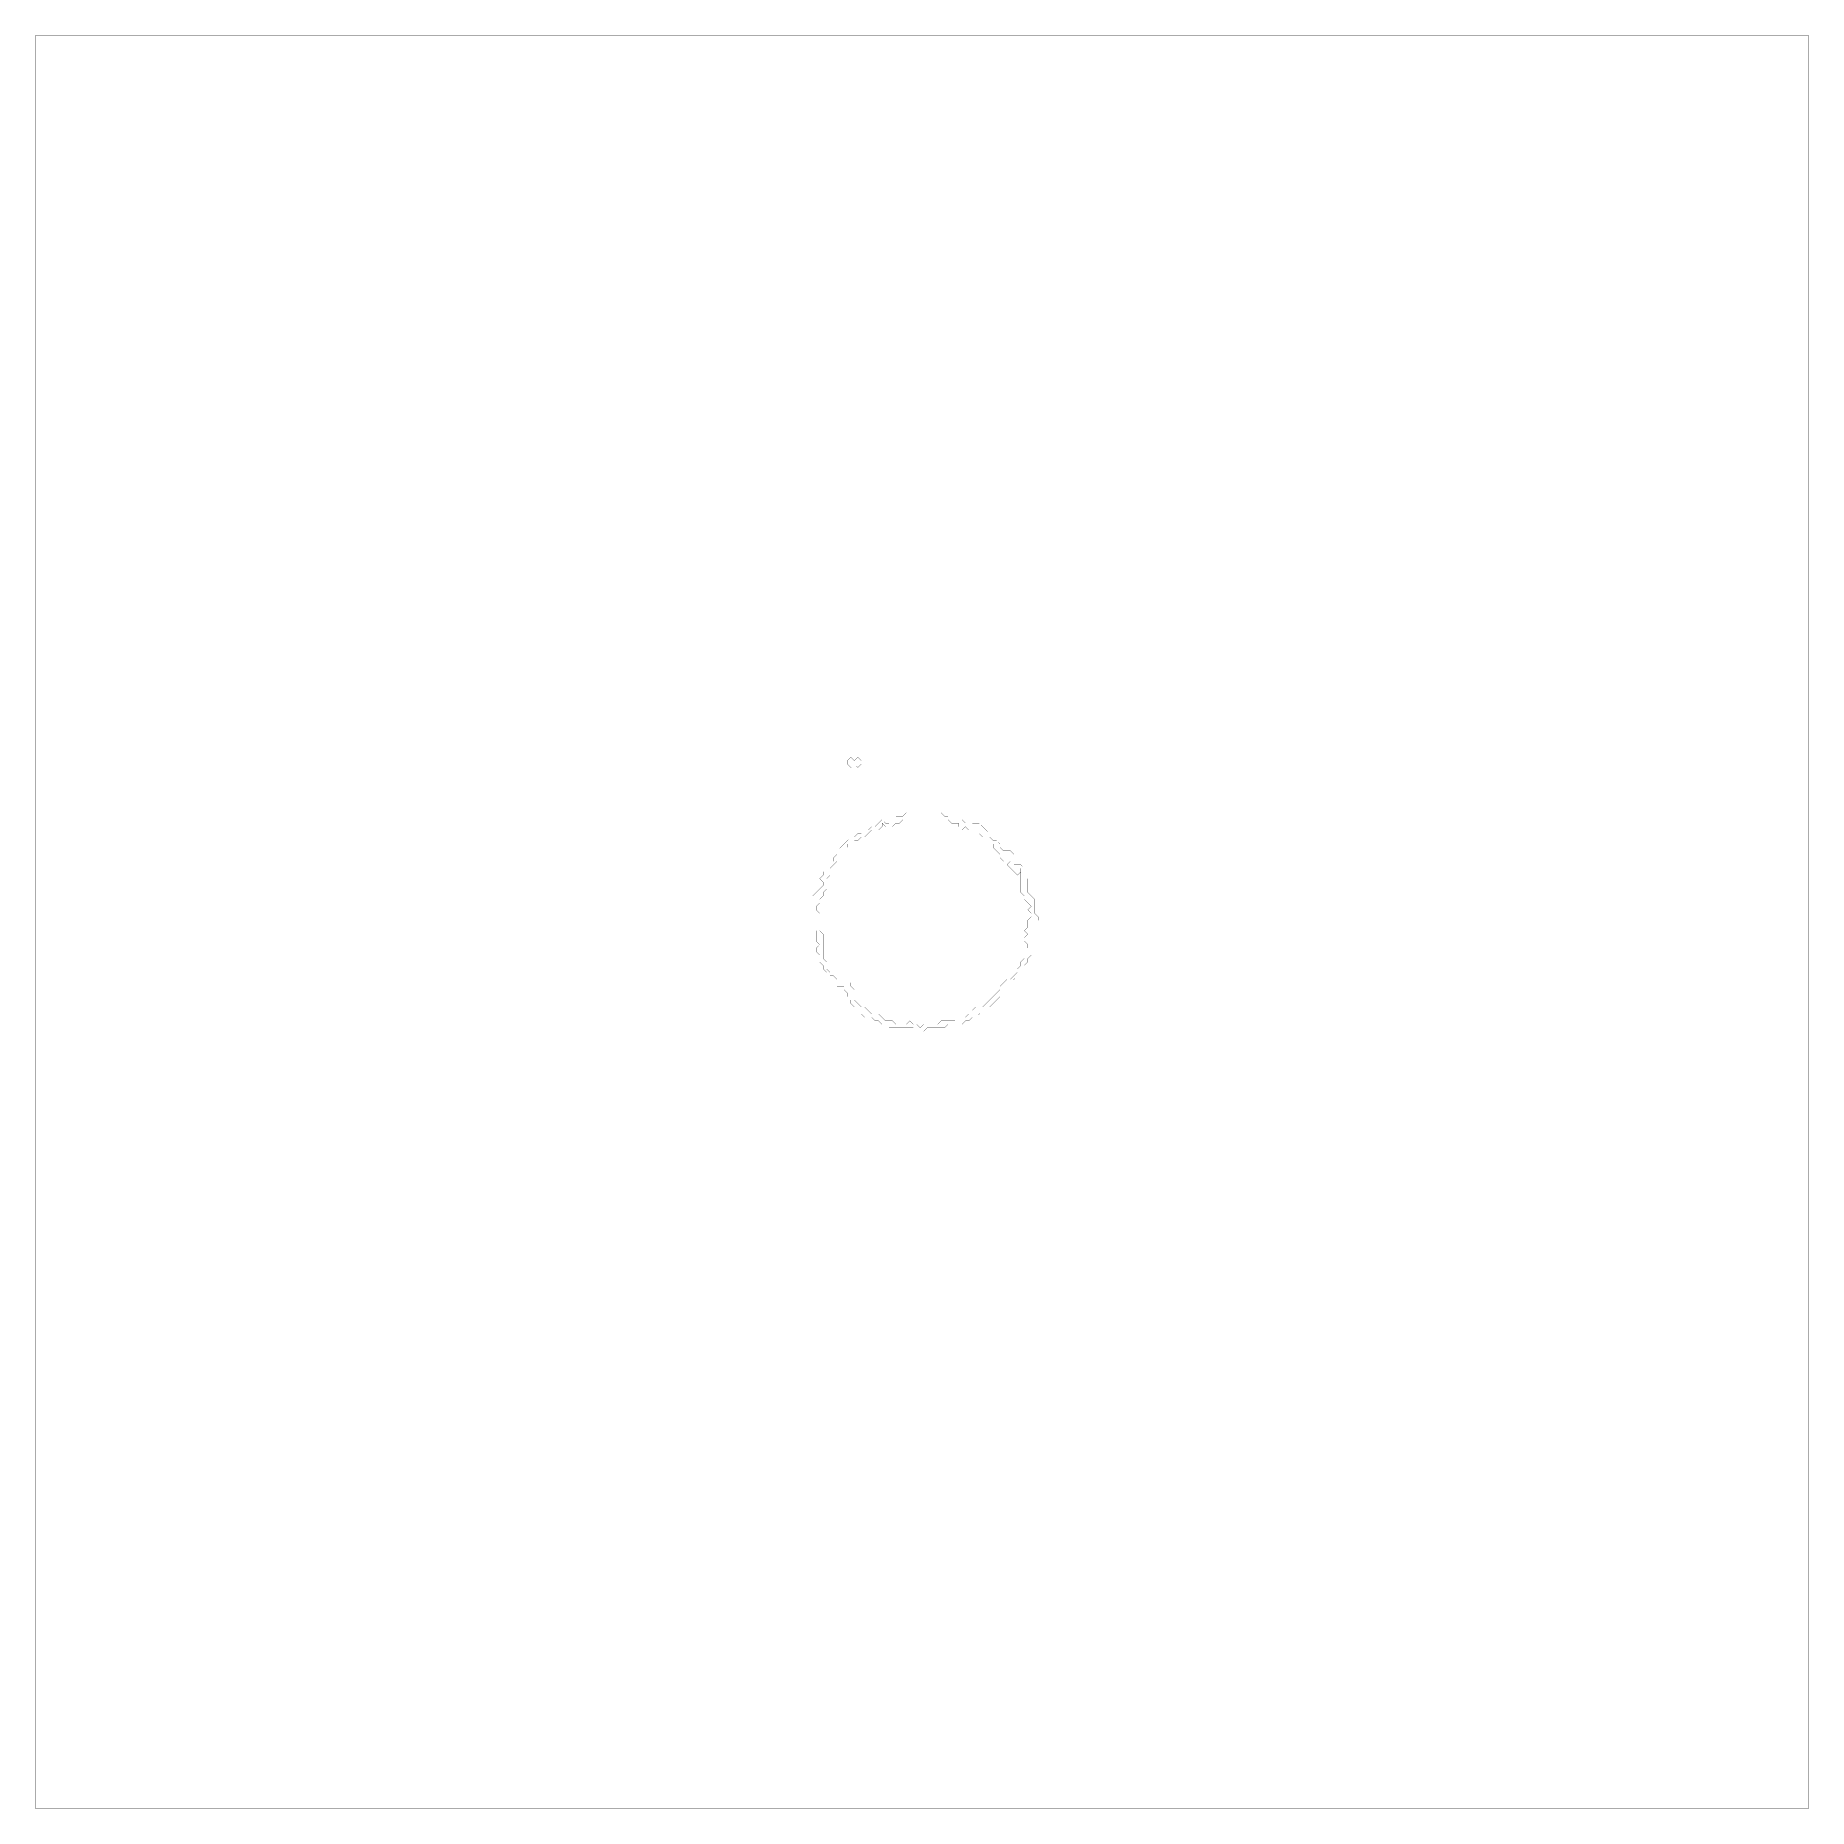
# Model space of a CAD drawing. Header units: metres. Extents: x 0 to 5048, y -5048 to 0.
import ezdxf

# ---------------------------------------------------------------- set-up
doc = ezdxf.new("R2010")
doc.units = ezdxf.units.M
doc.layers.add('conductor', color=1, linetype='Continuous')
doc.layers.add('substrate', color=5, linetype='Continuous')

msp = doc.modelspace()

# ---------------------------------------------------------------- linework, layer by layer
at = {"layer": 'conductor', "const_width": 0.5}
for points in [[(2469.7, -2232.6), (2459.8, -2242.5), (2450, -2242.5), (2440.1, -2252.4), (2430.2, -2252.4), (2420.3, -2252.4), (2410.5, -2242.5), (2410.5, -2252.4), (2400.6, -2262.3), (2390.7, -2262.3), (2380.8, -2262.3), (2370.9, -2272.1), (2361.1, -2282), (2351.2, -2282), (2341.3, -2291.9), (2331.4, -2291.9), (2321.5, -2301.8), (2311.7, -2301.8), (2311.7, -2311.7), (2301.8, -2321.5), (2291.9, -2331.4), (2282, -2341.3), (2282, -2351.2), (2272.1, -2361.1), (2262.3, -2370.9), (2262.3, -2380.8), (2262.3, -2390.7), (2252.4, -2400.6), (2252.4, -2410.5), (2252.4, -2420.3), (2252.4, -2430.2), (2242.5, -2440.1), (2242.5, -2450), (2232.6, -2459.8), (2232.6, -2469.7), (2222.8, -2479.6), (2222.8, -2489.5), (2232.6, -2499.4), (2232.6, -2509.2), (2232.6, -2519.1), (2232.6, -2529), (2232.6, -2538.9), (2232.6, -2548.8), (2242.5, -2558.6), (2242.5, -2568.5), (2242.5, -2578.4), (2242.5, -2588.3), (2242.5, -2598.2), (2242.5, -2608), (2242.5, -2617.9), (2242.5, -2627.8), (2252.4, -2637.7), (2252.4, -2647.5), (2252.4, -2657.4), (2262.3, -2667.3), (2262.3, -2677.2), (2272.1, -2677.2), (2282, -2687.1), (2291.9, -2687.1), (2301.8, -2687.1), (2311.7, -2687.1), (2321.5, -2696.9), (2321.5, -2706.8), (2331.4, -2716.7), (2331.4, -2726.6), (2331.4, -2736.5), (2331.4, -2746.3), (2341.3, -2756.2), (2351.2, -2766.1), (2361.1, -2766.1), (2370.9, -2776), (2380.8, -2785.9), (2390.7, -2785.9), (2400.6, -2785.9), (2410.5, -2795.7), (2420.3, -2805.6), (2430.2, -2805.6), (2440.1, -2805.6), (2450, -2815.5), (2459.8, -2815.5), (2469.7, -2815.5), (2479.6, -2815.5), (2489.5, -2805.6), (2499.4, -2815.5), (2509.2, -2815.5), (2519.1, -2825.4), (2529, -2815.5), (2538.9, -2815.5), (2548.8, -2815.5), (2558.6, -2815.5), (2568.5, -2815.5), (2578.4, -2805.6), (2588.3, -2805.6), (2598.2, -2805.6), (2608, -2805.6), (2617.9, -2805.6), (2627.8, -2795.7), (2637.7, -2795.7), (2647.5, -2795.7), (2657.4, -2785.9), (2667.3, -2785.9), (2667.3, -2776), (2677.2, -2766.1), (2687.1, -2766.1), (2696.9, -2766.1), (2706.8, -2756.2), (2716.7, -2746.3), (2726.6, -2736.5), (2736.5, -2726.6), (2746.3, -2716.7), (2746.3, -2706.8), (2756.2, -2696.9), (2766.1, -2687.1), (2776, -2687.1), (2785.9, -2677.2), (2795.7, -2667.3), (2795.7, -2657.4), (2805.6, -2647.5), (2805.6, -2637.7), (2815.5, -2627.8), (2815.5, -2617.9), (2815.5, -2608), (2825.4, -2598.2), (2825.4, -2588.3), (2815.5, -2578.4), (2815.5, -2568.5), (2825.4, -2558.6), (2815.5, -2548.8), (2825.4, -2538.9), (2825.4, -2529), (2825.4, -2519.1), (2835.2, -2509.2), (2835.2, -2499.4), (2825.4, -2489.5), (2835.2, -2479.6), (2825.4, -2469.7), (2815.5, -2459.8), (2815.5, -2450), (2805.6, -2440.1), (2805.6, -2430.2), (2805.6, -2420.3), (2805.6, -2410.5), (2805.6, -2400.6), (2805.6, -2390.7), (2805.6, -2380.8), (2805.6, -2370.9), (2805.6, -2380.8), (2795.7, -2390.7), (2785.9, -2380.8), (2776, -2370.9), (2766.1, -2361.1), (2776, -2351.2), (2766.1, -2341.3), (2756.2, -2331.4), (2746.3, -2331.4), (2736.5, -2321.5), (2726.6, -2311.7), (2726.6, -2301.8), (2716.7, -2291.9), (2706.8, -2282), (2696.9, -2282), (2687.1, -2272.1), (2687.1, -2262.3), (2677.2, -2262.3), (2667.3, -2262.3), (2657.4, -2262.3), (2647.5, -2252.4), (2637.7, -2262.3), (2627.8, -2252.4), (2627.8, -2242.5), (2617.9, -2242.5), (2608, -2242.5), (2598.2, -2232.6), (2588.3, -2232.6), (2578.4, -2232.6), (2568.5, -2232.6), (2558.6, -2232.6), (2548.8, -2232.6), (2538.9, -2232.6), (2529, -2232.6), (2519.1, -2232.6), (2509.2, -2232.6), (2499.4, -2232.6), (2489.5, -2232.6), (2479.6, -2232.6)], [(2746.3, -2341.3), (2756.2, -2331.4), (2766.1, -2341.3), (2756.2, -2351.2)]]:
    msp.add_lwpolyline(points, close=True, dxfattribs=at)
at = {"layer": 'substrate', "const_width": 0.5}
for points in [[(0, 0), (0, -9.9), (0, -19.8), (0, -29.6), (0, -39.5), (0, -49.4), (0, -59.3), (0, -69.2), (0, -79), (0, -88.9), (0, -98.8), (0, -108.7), (0, -118.5), (0, -128.4), (0, -138.3), (0, -148.2), (0, -158.1), (0, -167.9), (0, -177.8), (0, -187.7), (0, -197.6), (0, -207.5), (0, -217.3), (0, -227.2), (0, -237.1), (0, -247), (0, -256.9), (0, -266.7), (0, -276.6), (0, -286.5), (0, -296.4), (0, -306.2), (0, -316.1), (0, -326), (0, -335.9), (0, -345.8), (0, -355.6), (0, -365.5), (0, -375.4), (0, -385.3), (0, -395.2), (0, -405), (0, -414.9), (0, -424.8), (0, -434.7), (0, -444.6), (0, -454.4), (0, -464.3), (0, -474.2), (0, -484.1), (0, -493.9), (0, -503.8), (0, -513.7), (0, -523.6), (0, -533.5), (0, -543.3), (0, -553.2), (0, -563.1), (0, -573), (0, -582.9), (0, -592.7), (0, -602.6), (0, -612.5), (0, -622.4), (0, -632.2), (0, -642.1), (0, -652), (0, -661.9), (0, -671.8), (0, -681.6), (0, -691.5), (0, -701.4), (0, -711.3), (0, -721.2), (0, -731), (0, -740.9), (0, -750.8), (0, -760.7), (0, -770.6), (0, -780.4), (0, -790.3), (0, -800.2), (0, -810.1), (0, -819.9), (0, -829.8), (0, -839.7), (0, -849.6), (0, -859.5), (0, -869.3), (0, -879.2), (0, -889.1), (0, -899), (0, -908.9), (0, -918.7), (0, -928.6), (0, -938.5), (0, -948.4), (0, -958.3), (0, -968.1), (0, -978), (0, -987.9), (0, -997.8), (0, -1007.6), (0, -1017.5), (0, -1027.4), (0, -1037.3), (0, -1047.2), (0, -1057), (0, -1066.9), (0, -1076.8), (0, -1086.7), (0, -1096.6), (0, -1106.4), (0, -1116.3), (0, -1126.2), (0, -1136.1), (0, -1146), (0, -1155.8), (0, -1165.7), (0, -1175.6), (0, -1185.5), (0, -1195.3), (0, -1205.2), (0, -1215.1), (0, -1225), (0, -1234.9), (0, -1244.7), (0, -1254.6), (0, -1264.5), (0, -1274.4), (0, -1284.3), (0, -1294.1), (0, -1304), (0, -1313.9), (0, -1323.8), (0, -1333.7), (0, -1343.5), (0, -1353.4), (0, -1363.3), (0, -1373.2), (0, -1383), (0, -1392.9), (0, -1402.8), (0, -1412.7), (0, -1422.6), (0, -1432.4), (0, -1442.3), (0, -1452.2), (0, -1462.1), (0, -1472), (0, -1481.8), (0, -1491.7), (0, -1501.6), (0, -1511.5), (0, -1521.4), (0, -1531.2), (0, -1541.1), (0, -1551), (0, -1560.9), (0, -1570.7), (0, -1580.6), (0, -1590.5), (0, -1600.4), (0, -1610.3), (0, -1620.1), (0, -1630), (0, -1639.9), (0, -1649.8), (0, -1659.7), (0, -1669.5), (0, -1679.4), (0, -1689.3), (0, -1699.2), (0, -1709.1), (0, -1718.9), (0, -1728.8), (0, -1738.7), (0, -1748.6), (0, -1758.4), (0, -1768.3), (0, -1778.2), (0, -1788.1), (0, -1798), (0, -1807.8), (0, -1817.7), (0, -1827.6), (0, -1837.5), (0, -1847.4), (0, -1857.2), (0, -1867.1), (0, -1877), (0, -1886.9), (0, -1896.8), (0, -1906.6), (0, -1916.5), (0, -1926.4), (0, -1936.3), (0, -1946.1), (0, -1956), (0, -1965.9), (0, -1975.8), (0, -1985.7), (0, -1995.5), (0, -2005.4), (0, -2015.3), (0, -2025.2), (0, -2035.1), (0, -2044.9), (0, -2054.8), (0, -2064.7), (0, -2074.6), (0, -2084.4), (0, -2094.3), (0, -2104.2), (0, -2114.1), (0, -2124), (0, -2133.8), (0, -2143.7), (0, -2153.6), (0, -2163.5), (0, -2173.4), (0, -2183.2), (0, -2193.1), (0, -2203), (0, -2212.9), (0, -2222.8), (0, -2232.6), (0, -2242.5), (0, -2252.4), (0, -2262.3), (0, -2272.1), (0, -2282), (0, -2291.9), (0, -2301.8), (0, -2311.7), (0, -2321.5), (0, -2331.4), (0, -2341.3), (0, -2351.2), (0, -2361.1), (0, -2370.9), (0, -2380.8), (0, -2390.7), (0, -2400.6), (0, -2410.5), (0, -2420.3), (0, -2430.2), (0, -2440.1), (0, -2450), (0, -2459.8), (0, -2469.7), (0, -2479.6), (0, -2489.5), (0, -2499.4), (0, -2509.2), (0, -2519.1), (0, -2529), (0, -2538.9), (0, -2548.8), (0, -2558.6), (0, -2568.5), (0, -2578.4), (0, -2588.3), (0, -2598.2), (0, -2608), (0, -2617.9), (0, -2627.8), (0, -2637.7), (0, -2647.5), (0, -2657.4), (0, -2667.3), (0, -2677.2), (0, -2687.1), (0, -2696.9), (0, -2706.8), (0, -2716.7), (0, -2726.6), (0, -2736.5), (0, -2746.3), (0, -2756.2), (0, -2766.1), (0, -2776), (0, -2785.9), (0, -2795.7), (0, -2805.6), (0, -2815.5), (0, -2825.4), (0, -2835.2), (0, -2845.1), (0, -2855), (0, -2864.9), (0, -2874.8), (0, -2884.6), (0, -2894.5), (0, -2904.4), (0, -2914.3), (0, -2924.2), (0, -2934), (0, -2943.9), (0, -2953.8), (0, -2963.7), (0, -2973.6), (0, -2983.4), (0, -2993.3), (0, -3003.2), (0, -3013.1), (0, -3022.9), (0, -3032.8), (0, -3042.7), (0, -3052.6), (0, -3062.5), (0, -3072.3), (0, -3082.2), (0, -3092.1), (0, -3102), (0, -3111.9), (0, -3121.7), (0, -3131.6), (0, -3141.5), (0, -3151.4), (0, -3161.2), (0, -3171.1), (0, -3181), (0, -3190.9), (0, -3200.8), (0, -3210.6), (0, -3220.5), (0, -3230.4), (0, -3240.3), (0, -3250.2), (0, -3260), (0, -3269.9), (0, -3279.8), (0, -3289.7), (0, -3299.6), (0, -3309.4), (0, -3319.3), (0, -3329.2), (0, -3339.1), (0, -3348.9), (0, -3358.8), (0, -3368.7), (0, -3378.6), (0, -3388.5), (0, -3398.3), (0, -3408.2), (0, -3418.1), (0, -3428), (0, -3437.9), (0, -3447.7), (0, -3457.6), (0, -3467.5), (0, -3477.4), (0, -3487.3), (0, -3497.1), (0, -3507), (0, -3516.9), (0, -3526.8), (0, -3536.6), (0, -3546.5), (0, -3556.4), (0, -3566.3), (0, -3576.2), (0, -3586), (0, -3595.9), (0, -3605.8), (0, -3615.7), (0, -3625.6), (0, -3635.4), (0, -3645.3), (0, -3655.2), (0, -3665.1), (0, -3675), (0, -3684.8), (0, -3694.7), (0, -3704.6), (0, -3714.5), (0, -3724.3), (0, -3734.2), (0, -3744.1), (0, -3754), (0, -3763.9), (0, -3773.7), (0, -3783.6), (0, -3793.5), (0, -3803.4), (0, -3813.3), (0, -3823.1), (0, -3833), (0, -3842.9), (0, -3852.8), (0, -3862.7), (0, -3872.5), (0, -3882.4), (0, -3892.3), (0, -3902.2), (0, -3912), (0, -3921.9), (0, -3931.8), (0, -3941.7), (0, -3951.6), (0, -3961.4), (0, -3971.3), (0, -3981.2), (0, -3991.1), (0, -4001), (0, -4010.8), (0, -4020.7), (0, -4030.6), (0, -4040.5), (0, -4050.4), (0, -4060.2), (0, -4070.1), (0, -4080), (0, -4089.9), (0, -4099.7), (0, -4109.6), (0, -4119.5), (0, -4129.4), (0, -4139.3), (0, -4149.1), (0, -4159), (0, -4168.9), (0, -4178.8), (0, -4188.7), (0, -4198.5), (0, -4208.4), (0, -4218.3), (0, -4228.2), (0, -4238.1), (0, -4247.9), (0, -4257.8), (0, -4267.7), (0, -4277.6), (0, -4287.4), (0, -4297.3), (0, -4307.2), (0, -4317.1), (0, -4327), (0, -4336.8), (0, -4346.7), (0, -4356.6), (0, -4366.5), (0, -4376.4), (0, -4386.2), (0, -4396.1), (0, -4406), (0, -4415.9), (0, -4425.8), (0, -4435.6), (0, -4445.5), (0, -4455.4), (0, -4465.3), (0, -4475.1), (0, -4485), (0, -4494.9), (0, -4504.8), (0, -4514.7), (0, -4524.5), (0, -4534.4), (0, -4544.3), (0, -4554.2), (0, -4564.1), (0, -4573.9), (0, -4583.8), (0, -4593.7), (0, -4603.6), (0, -4613.4), (0, -4623.3), (0, -4633.2), (0, -4643.1), (0, -4653), (0, -4662.8), (0, -4672.7), (0, -4682.6), (0, -4692.5), (0, -4702.4), (0, -4712.2), (0, -4722.1), (0, -4732), (0, -4741.9), (0, -4751.8), (0, -4761.6), (0, -4771.5), (0, -4781.4), (0, -4791.3), (0, -4801.1), (0, -4811), (0, -4820.9), (0, -4830.8), (0, -4840.7), (0, -4850.5), (0, -4860.4), (0, -4870.3), (0, -4880.2), (0, -4890.1), (0, -4899.9), (0, -4909.8), (0, -4919.7), (0, -4929.6), (0, -4939.5), (0, -4949.3), (0, -4959.2), (0, -4969.1), (0, -4979), (0, -4988.8), (0, -4998.7), (0, -5008.6), (0, -5018.5), (0, -5028.4), (0, -5038.2), (0, -5048.1), (9.9, -5048.1), (19.8, -5048.1), (29.6, -5048.1), (39.5, -5048.1), (49.4, -5048.1), (59.3, -5048.1), (69.2, -5048.1), (79, -5048.1), (88.9, -5048.1), (98.8, -5048.1), (108.7, -5048.1), (118.5, -5048.1), (128.4, -5048.1), (138.3, -5048.1), (148.2, -5048.1), (158.1, -5048.1), (167.9, -5048.1), (177.8, -5048.1), (187.7, -5048.1), (197.6, -5048.1), (207.5, -5048.1), (217.3, -5048.1), (227.2, -5048.1), (237.1, -5048.1), (247, -5048.1), (256.9, -5048.1), (266.7, -5048.1), (276.6, -5048.1), (286.5, -5048.1), (296.4, -5048.1), (306.2, -5048.1), (316.1, -5048.1), (326, -5048.1), (335.9, -5048.1), (345.8, -5048.1), (355.6, -5048.1), (365.5, -5048.1), (375.4, -5048.1), (385.3, -5048.1), (395.2, -5048.1), (405, -5048.1), (414.9, -5048.1), (424.8, -5048.1), (434.7, -5048.1), (444.6, -5048.1), (454.4, -5048.1), (464.3, -5048.1), (474.2, -5048.1), (484.1, -5048.1), (493.9, -5048.1), (503.8, -5048.1), (513.7, -5048.1), (523.6, -5048.1), (533.5, -5048.1), (543.3, -5048.1), (553.2, -5048.1), (563.1, -5048.1), (573, -5048.1), (582.9, -5048.1), (592.7, -5048.1), (602.6, -5048.1), (612.5, -5048.1), (622.4, -5048.1), (632.2, -5048.1), (642.1, -5048.1), (652, -5048.1), (661.9, -5048.1), (671.8, -5048.1), (681.6, -5048.1), (691.5, -5048.1), (701.4, -5048.1), (711.3, -5048.1), (721.2, -5048.1), (731, -5048.1), (740.9, -5048.1), (750.8, -5048.1), (760.7, -5048.1), (770.6, -5048.1), (780.4, -5048.1), (790.3, -5048.1), (800.2, -5048.1), (810.1, -5048.1), (819.9, -5048.1), (829.8, -5048.1), (839.7, -5048.1), (849.6, -5048.1), (859.5, -5048.1), (869.3, -5048.1), (879.2, -5048.1), (889.1, -5048.1), (899, -5048.1), (908.9, -5048.1), (918.7, -5048.1), (928.6, -5048.1), (938.5, -5048.1), (948.4, -5048.1), (958.3, -5048.1), (968.1, -5048.1), (978, -5048.1), (987.9, -5048.1), (997.8, -5048.1), (1007.6, -5048.1), (1017.5, -5048.1), (1027.4, -5048.1), (1037.3, -5048.1), (1047.2, -5048.1), (1057, -5048.1), (1066.9, -5048.1), (1076.8, -5048.1), (1086.7, -5048.1), (1096.6, -5048.1), (1106.4, -5048.1), (1116.3, -5048.1), (1126.2, -5048.1), (1136.1, -5048.1), (1146, -5048.1), (1155.8, -5048.1), (1165.7, -5048.1), (1175.6, -5048.1), (1185.5, -5048.1), (1195.3, -5048.1), (1205.2, -5048.1), (1215.1, -5048.1), (1225, -5048.1), (1234.9, -5048.1), (1244.7, -5048.1), (1254.6, -5048.1), (1264.5, -5048.1), (1274.4, -5048.1), (1284.3, -5048.1), (1294.1, -5048.1), (1304, -5048.1), (1313.9, -5048.1), (1323.8, -5048.1), (1333.7, -5048.1), (1343.5, -5048.1), (1353.4, -5048.1), (1363.3, -5048.1), (1373.2, -5048.1), (1383, -5048.1), (1392.9, -5048.1), (1402.8, -5048.1), (1412.7, -5048.1), (1422.6, -5048.1), (1432.4, -5048.1), (1442.3, -5048.1), (1452.2, -5048.1), (1462.1, -5048.1), (1472, -5048.1), (1481.8, -5048.1), (1491.7, -5048.1), (1501.6, -5048.1), (1511.5, -5048.1), (1521.4, -5048.1), (1531.2, -5048.1), (1541.1, -5048.1), (1551, -5048.1), (1560.9, -5048.1), (1570.7, -5048.1), (1580.6, -5048.1), (1590.5, -5048.1), (1600.4, -5048.1), (1610.3, -5048.1), (1620.1, -5048.1), (1630, -5048.1), (1639.9, -5048.1), (1649.8, -5048.1), (1659.7, -5048.1), (1669.5, -5048.1), (1679.4, -5048.1), (1689.3, -5048.1), (1699.2, -5048.1), (1709.1, -5048.1), (1718.9, -5048.1), (1728.8, -5048.1), (1738.7, -5048.1), (1748.6, -5048.1), (1758.4, -5048.1), (1768.3, -5048.1), (1778.2, -5048.1), (1788.1, -5048.1), (1798, -5048.1), (1807.8, -5048.1), (1817.7, -5048.1), (1827.6, -5048.1), (1837.5, -5048.1), (1847.4, -5048.1), (1857.2, -5048.1), (1867.1, -5048.1), (1877, -5048.1), (1886.9, -5048.1), (1896.8, -5048.1), (1906.6, -5048.1), (1916.5, -5048.1), (1926.4, -5048.1), (1936.3, -5048.1), (1946.1, -5048.1), (1956, -5048.1), (1965.9, -5048.1), (1975.8, -5048.1), (1985.7, -5048.1), (1995.5, -5048.1), (2005.4, -5048.1), (2015.3, -5048.1), (2025.2, -5048.1), (2035.1, -5048.1), (2044.9, -5048.1), (2054.8, -5048.1), (2064.7, -5048.1), (2074.6, -5048.1), (2084.4, -5048.1), (2094.3, -5048.1), (2104.2, -5048.1), (2114.1, -5048.1), (2124, -5048.1), (2133.8, -5048.1), (2143.7, -5048.1), (2153.6, -5048.1), (2163.5, -5048.1), (2173.4, -5048.1), (2183.2, -5048.1), (2193.1, -5048.1), (2203, -5048.1), (2212.9, -5048.1), (2222.8, -5048.1), (2232.6, -5048.1), (2242.5, -5048.1), (2252.4, -5048.1), (2262.3, -5048.1), (2272.1, -5048.1), (2282, -5048.1), (2291.9, -5048.1), (2301.8, -5048.1), (2311.7, -5048.1), (2321.5, -5048.1), (2331.4, -5048.1), (2341.3, -5048.1), (2351.2, -5048.1), (2361.1, -5048.1), (2370.9, -5048.1), (2380.8, -5048.1), (2390.7, -5048.1), (2400.6, -5048.1), (2410.5, -5048.1), (2420.3, -5048.1), (2430.2, -5048.1), (2440.1, -5048.1), (2450, -5048.1), (2459.8, -5048.1), (2469.7, -5048.1), (2479.6, -5048.1), (2489.5, -5048.1), (2499.4, -5048.1), (2509.2, -5048.1), (2519.1, -5048.1), (2529, -5048.1), (2538.9, -5048.1), (2548.8, -5048.1), (2558.6, -5048.1), (2568.5, -5048.1), (2578.4, -5048.1), (2588.3, -5048.1), (2598.2, -5048.1), (2608, -5048.1), (2617.9, -5048.1), (2627.8, -5048.1), (2637.7, -5048.1), (2647.5, -5048.1), (2657.4, -5048.1), (2667.3, -5048.1), (2677.2, -5048.1), (2687.1, -5048.1), (2696.9, -5048.1), (2706.8, -5048.1), (2716.7, -5048.1), (2726.6, -5048.1), (2736.5, -5048.1), (2746.3, -5048.1), (2756.2, -5048.1), (2766.1, -5048.1), (2776, -5048.1), (2785.9, -5048.1), (2795.7, -5048.1), (2805.6, -5048.1), (2815.5, -5048.1), (2825.4, -5048.1), (2835.2, -5048.1), (2845.1, -5048.1), (2855, -5048.1), (2864.9, -5048.1), (2874.8, -5048.1), (2884.6, -5048.1), (2894.5, -5048.1), (2904.4, -5048.1), (2914.3, -5048.1), (2924.2, -5048.1), (2934, -5048.1), (2943.9, -5048.1), (2953.8, -5048.1), (2963.7, -5048.1), (2973.6, -5048.1), (2983.4, -5048.1), (2993.3, -5048.1), (3003.2, -5048.1), (3013.1, -5048.1), (3022.9, -5048.1), (3032.8, -5048.1), (3042.7, -5048.1), (3052.6, -5048.1), (3062.5, -5048.1), (3072.3, -5048.1), (3082.2, -5048.1), (3092.1, -5048.1), (3102, -5048.1), (3111.9, -5048.1), (3121.7, -5048.1), (3131.6, -5048.1), (3141.5, -5048.1), (3151.4, -5048.1), (3161.2, -5048.1), (3171.1, -5048.1), (3181, -5048.1), (3190.9, -5048.1), (3200.8, -5048.1), (3210.6, -5048.1), (3220.5, -5048.1), (3230.4, -5048.1), (3240.3, -5048.1), (3250.2, -5048.1), (3260, -5048.1), (3269.9, -5048.1), (3279.8, -5048.1), (3289.7, -5048.1), (3299.6, -5048.1), (3309.4, -5048.1), (3319.3, -5048.1), (3329.2, -5048.1), (3339.1, -5048.1), (3348.9, -5048.1), (3358.8, -5048.1), (3368.7, -5048.1), (3378.6, -5048.1), (3388.5, -5048.1), (3398.3, -5048.1), (3408.2, -5048.1), (3418.1, -5048.1), (3428, -5048.1), (3437.9, -5048.1), (3447.7, -5048.1), (3457.6, -5048.1), (3467.5, -5048.1), (3477.4, -5048.1), (3487.3, -5048.1), (3497.1, -5048.1), (3507, -5048.1), (3516.9, -5048.1), (3526.8, -5048.1), (3536.6, -5048.1), (3546.5, -5048.1), (3556.4, -5048.1), (3566.3, -5048.1), (3576.2, -5048.1), (3586, -5048.1), (3595.9, -5048.1), (3605.8, -5048.1), (3615.7, -5048.1), (3625.6, -5048.1), (3635.4, -5048.1), (3645.3, -5048.1), (3655.2, -5048.1), (3665.1, -5048.1), (3675, -5048.1), (3684.8, -5048.1), (3694.7, -5048.1), (3704.6, -5048.1), (3714.5, -5048.1), (3724.3, -5048.1), (3734.2, -5048.1), (3744.1, -5048.1), (3754, -5048.1), (3763.9, -5048.1), (3773.7, -5048.1), (3783.6, -5048.1), (3793.5, -5048.1), (3803.4, -5048.1), (3813.3, -5048.1), (3823.1, -5048.1), (3833, -5048.1), (3842.9, -5048.1), (3852.8, -5048.1), (3862.7, -5048.1), (3872.5, -5048.1), (3882.4, -5048.1), (3892.3, -5048.1), (3902.2, -5048.1), (3912, -5048.1), (3921.9, -5048.1), (3931.8, -5048.1), (3941.7, -5048.1), (3951.6, -5048.1), (3961.4, -5048.1), (3971.3, -5048.1), (3981.2, -5048.1), (3991.1, -5048.1), (4001, -5048.1), (4010.8, -5048.1), (4020.7, -5048.1), (4030.6, -5048.1), (4040.5, -5048.1), (4050.4, -5048.1), (4060.2, -5048.1), (4070.1, -5048.1), (4080, -5048.1), (4089.9, -5048.1), (4099.7, -5048.1), (4109.6, -5048.1), (4119.5, -5048.1), (4129.4, -5048.1), (4139.3, -5048.1), (4149.1, -5048.1), (4159, -5048.1), (4168.9, -5048.1), (4178.8, -5048.1), (4188.7, -5048.1), (4198.5, -5048.1), (4208.4, -5048.1), (4218.3, -5048.1), (4228.2, -5048.1), (4238.1, -5048.1), (4247.9, -5048.1), (4257.8, -5048.1), (4267.7, -5048.1), (4277.6, -5048.1), (4287.4, -5048.1), (4297.3, -5048.1), (4307.2, -5048.1), (4317.1, -5048.1), (4327, -5048.1), (4336.8, -5048.1), (4346.7, -5048.1), (4356.6, -5048.1), (4366.5, -5048.1), (4376.4, -5048.1), (4386.2, -5048.1), (4396.1, -5048.1), (4406, -5048.1), (4415.9, -5048.1), (4425.8, -5048.1), (4435.6, -5048.1), (4445.5, -5048.1), (4455.4, -5048.1), (4465.3, -5048.1), (4475.1, -5048.1), (4485, -5048.1), (4494.9, -5048.1), (4504.8, -5048.1), (4514.7, -5048.1), (4524.5, -5048.1), (4534.4, -5048.1), (4544.3, -5048.1), (4554.2, -5048.1), (4564.1, -5048.1), (4573.9, -5048.1), (4583.8, -5048.1), (4593.7, -5048.1), (4603.6, -5048.1), (4613.4, -5048.1), (4623.3, -5048.1), (4633.2, -5048.1), (4643.1, -5048.1), (4653, -5048.1), (4662.8, -5048.1), (4672.7, -5048.1), (4682.6, -5048.1), (4692.5, -5048.1), (4702.4, -5048.1), (4712.2, -5048.1), (4722.1, -5048.1), (4732, -5048.1), (4741.9, -5048.1), (4751.8, -5048.1), (4761.6, -5048.1), (4771.5, -5048.1), (4781.4, -5048.1), (4791.3, -5048.1), (4801.1, -5048.1), (4811, -5048.1), (4820.9, -5048.1), (4830.8, -5048.1), (4840.7, -5048.1), (4850.5, -5048.1), (4860.4, -5048.1), (4870.3, -5048.1), (4880.2, -5048.1), (4890.1, -5048.1), (4899.9, -5048.1), (4909.8, -5048.1), (4919.7, -5048.1), (4929.6, -5048.1), (4939.5, -5048.1), (4949.3, -5048.1), (4959.2, -5048.1), (4969.1, -5048.1), (4979, -5048.1), (4988.8, -5048.1), (4998.7, -5048.1), (5008.6, -5048.1), (5018.5, -5048.1), (5028.4, -5048.1), (5038.2, -5048.1), (5048.1, -5048.1), (5048.1, -5038.2), (5048.1, -5028.4), (5048.1, -5018.5), (5048.1, -5008.6), (5048.1, -4998.7), (5048.1, -4988.8), (5048.1, -4979), (5048.1, -4969.1), (5048.1, -4959.2), (5048.1, -4949.3), (5048.1, -4939.5), (5048.1, -4929.6), (5048.1, -4919.7), (5048.1, -4909.8), (5048.1, -4899.9), (5048.1, -4890.1), (5048.1, -4880.2), (5048.1, -4870.3), (5048.1, -4860.4), (5048.1, -4850.5), (5048.1, -4840.7), (5048.1, -4830.8), (5048.1, -4820.9), (5048.1, -4811), (5048.1, -4801.1), (5048.1, -4791.3), (5048.1, -4781.4), (5048.1, -4771.5), (5048.1, -4761.6), (5048.1, -4751.8), (5048.1, -4741.9), (5048.1, -4732), (5048.1, -4722.1), (5048.1, -4712.2), (5048.1, -4702.4), (5048.1, -4692.5), (5048.1, -4682.6), (5048.1, -4672.7), (5048.1, -4662.8), (5048.1, -4653), (5048.1, -4643.1), (5048.1, -4633.2), (5048.1, -4623.3), (5048.1, -4613.4), (5048.1, -4603.6), (5048.1, -4593.7), (5048.1, -4583.8), (5048.1, -4573.9), (5048.1, -4564.1), (5048.1, -4554.2), (5048.1, -4544.3), (5048.1, -4534.4), (5048.1, -4524.5), (5048.1, -4514.7), (5048.1, -4504.8), (5048.1, -4494.9), (5048.1, -4485), (5048.1, -4475.1), (5048.1, -4465.3), (5048.1, -4455.4), (5048.1, -4445.5), (5048.1, -4435.6), (5048.1, -4425.8), (5048.1, -4415.9), (5048.1, -4406), (5048.1, -4396.1), (5048.1, -4386.2), (5048.1, -4376.4), (5048.1, -4366.5), (5048.1, -4356.6), (5048.1, -4346.7), (5048.1, -4336.8), (5048.1, -4327), (5048.1, -4317.1), (5048.1, -4307.2), (5048.1, -4297.3), (5048.1, -4287.4), (5048.1, -4277.6), (5048.1, -4267.7), (5048.1, -4257.8), (5048.1, -4247.9), (5048.1, -4238.1), (5048.1, -4228.2), (5048.1, -4218.3), (5048.1, -4208.4), (5048.1, -4198.5), (5048.1, -4188.7), (5048.1, -4178.8), (5048.1, -4168.9), (5048.1, -4159), (5048.1, -4149.1), (5048.1, -4139.3), (5048.1, -4129.4), (5048.1, -4119.5), (5048.1, -4109.6), (5048.1, -4099.7), (5048.1, -4089.9), (5048.1, -4080), (5048.1, -4070.1), (5048.1, -4060.2), (5048.1, -4050.4), (5048.1, -4040.5), (5048.1, -4030.6), (5048.1, -4020.7), (5048.1, -4010.8), (5048.1, -4001), (5048.1, -3991.1), (5048.1, -3981.2), (5048.1, -3971.3), (5048.1, -3961.4), (5048.1, -3951.6), (5048.1, -3941.7), (5048.1, -3931.8), (5048.1, -3921.9), (5048.1, -3912), (5048.1, -3902.2), (5048.1, -3892.3), (5048.1, -3882.4), (5048.1, -3872.5), (5048.1, -3862.7), (5048.1, -3852.8), (5048.1, -3842.9), (5048.1, -3833), (5048.1, -3823.1), (5048.1, -3813.3), (5048.1, -3803.4), (5048.1, -3793.5), (5048.1, -3783.6), (5048.1, -3773.7), (5048.1, -3763.9), (5048.1, -3754), (5048.1, -3744.1), (5048.1, -3734.2), (5048.1, -3724.3), (5048.1, -3714.5), (5048.1, -3704.6), (5048.1, -3694.7), (5048.1, -3684.8), (5048.1, -3675), (5048.1, -3665.1), (5048.1, -3655.2), (5048.1, -3645.3), (5048.1, -3635.4), (5048.1, -3625.6), (5048.1, -3615.7), (5048.1, -3605.8), (5048.1, -3595.9), (5048.1, -3586), (5048.1, -3576.2), (5048.1, -3566.3), (5048.1, -3556.4), (5048.1, -3546.5), (5048.1, -3536.6), (5048.1, -3526.8), (5048.1, -3516.9), (5048.1, -3507), (5048.1, -3497.1), (5048.1, -3487.3), (5048.1, -3477.4), (5048.1, -3467.5), (5048.1, -3457.6), (5048.1, -3447.7), (5048.1, -3437.9), (5048.1, -3428), (5048.1, -3418.1), (5048.1, -3408.2), (5048.1, -3398.3), (5048.1, -3388.5), (5048.1, -3378.6), (5048.1, -3368.7), (5048.1, -3358.8), (5048.1, -3348.9), (5048.1, -3339.1), (5048.1, -3329.2), (5048.1, -3319.3), (5048.1, -3309.4), (5048.1, -3299.6), (5048.1, -3289.7), (5048.1, -3279.8), (5048.1, -3269.9), (5048.1, -3260), (5048.1, -3250.2), (5048.1, -3240.3), (5048.1, -3230.4), (5048.1, -3220.5), (5048.1, -3210.6), (5048.1, -3200.8), (5048.1, -3190.9), (5048.1, -3181), (5048.1, -3171.1), (5048.1, -3161.2), (5048.1, -3151.4), (5048.1, -3141.5), (5048.1, -3131.6), (5048.1, -3121.7), (5048.1, -3111.9), (5048.1, -3102), (5048.1, -3092.1), (5048.1, -3082.2), (5048.1, -3072.3), (5048.1, -3062.5), (5048.1, -3052.6), (5048.1, -3042.7), (5048.1, -3032.8), (5048.1, -3022.9), (5048.1, -3013.1), (5048.1, -3003.2), (5048.1, -2993.3), (5048.1, -2983.4), (5048.1, -2973.6), (5048.1, -2963.7), (5048.1, -2953.8), (5048.1, -2943.9), (5048.1, -2934), (5048.1, -2924.2), (5048.1, -2914.3), (5048.1, -2904.4), (5048.1, -2894.5), (5048.1, -2884.6), (5048.1, -2874.8), (5048.1, -2864.9), (5048.1, -2855), (5048.1, -2845.1), (5048.1, -2835.2), (5048.1, -2825.4), (5048.1, -2815.5), (5048.1, -2805.6), (5048.1, -2795.7), (5048.1, -2785.9), (5048.1, -2776), (5048.1, -2766.1), (5048.1, -2756.2), (5048.1, -2746.3), (5048.1, -2736.5), (5048.1, -2726.6), (5048.1, -2716.7), (5048.1, -2706.8), (5048.1, -2696.9), (5048.1, -2687.1), (5048.1, -2677.2), (5048.1, -2667.3), (5048.1, -2657.4), (5048.1, -2647.5), (5048.1, -2637.7), (5048.1, -2627.8), (5048.1, -2617.9), (5048.1, -2608), (5048.1, -2598.2), (5048.1, -2588.3), (5048.1, -2578.4), (5048.1, -2568.5), (5048.1, -2558.6), (5048.1, -2548.8), (5048.1, -2538.9), (5048.1, -2529), (5048.1, -2519.1), (5048.1, -2509.2), (5048.1, -2499.4), (5048.1, -2489.5), (5048.1, -2479.6), (5048.1, -2469.7), (5048.1, -2459.8), (5048.1, -2450), (5048.1, -2440.1), (5048.1, -2430.2), (5048.1, -2420.3), (5048.1, -2410.5), (5048.1, -2400.6), (5048.1, -2390.7), (5048.1, -2380.8), (5048.1, -2370.9), (5048.1, -2361.1), (5048.1, -2351.2), (5048.1, -2341.3), (5048.1, -2331.4), (5048.1, -2321.5), (5048.1, -2311.7), (5048.1, -2301.8), (5048.1, -2291.9), (5048.1, -2282), (5048.1, -2272.1), (5048.1, -2262.3), (5048.1, -2252.4), (5048.1, -2242.5), (5048.1, -2232.6), (5048.1, -2222.8), (5048.1, -2212.9), (5048.1, -2203), (5048.1, -2193.1), (5048.1, -2183.2), (5048.1, -2173.4), (5048.1, -2163.5), (5048.1, -2153.6), (5048.1, -2143.7), (5048.1, -2133.8), (5048.1, -2124), (5048.1, -2114.1), (5048.1, -2104.2), (5048.1, -2094.3), (5048.1, -2084.4), (5048.1, -2074.6), (5048.1, -2064.7), (5048.1, -2054.8), (5048.1, -2044.9), (5048.1, -2035.1), (5048.1, -2025.2), (5048.1, -2015.3), (5048.1, -2005.4), (5048.1, -1995.5), (5048.1, -1985.7), (5048.1, -1975.8), (5048.1, -1965.9), (5048.1, -1956), (5048.1, -1946.1), (5048.1, -1936.3), (5048.1, -1926.4), (5048.1, -1916.5), (5048.1, -1906.6), (5048.1, -1896.8), (5048.1, -1886.9), (5048.1, -1877), (5048.1, -1867.1), (5048.1, -1857.2), (5048.1, -1847.4), (5048.1, -1837.5), (5048.1, -1827.6), (5048.1, -1817.7), (5048.1, -1807.8), (5048.1, -1798), (5048.1, -1788.1), (5048.1, -1778.2), (5048.1, -1768.3), (5048.1, -1758.4), (5048.1, -1748.6), (5048.1, -1738.7), (5048.1, -1728.8), (5048.1, -1718.9), (5048.1, -1709.1), (5048.1, -1699.2), (5048.1, -1689.3), (5048.1, -1679.4), (5048.1, -1669.5), (5048.1, -1659.7), (5048.1, -1649.8), (5048.1, -1639.9), (5048.1, -1630), (5048.1, -1620.1), (5048.1, -1610.3), (5048.1, -1600.4), (5048.1, -1590.5), (5048.1, -1580.6), (5048.1, -1570.7), (5048.1, -1560.9), (5048.1, -1551), (5048.1, -1541.1), (5048.1, -1531.2), (5048.1, -1521.4), (5048.1, -1511.5), (5048.1, -1501.6), (5048.1, -1491.7), (5048.1, -1481.8), (5048.1, -1472), (5048.1, -1462.1), (5048.1, -1452.2), (5048.1, -1442.3), (5048.1, -1432.4), (5048.1, -1422.6), (5048.1, -1412.7), (5048.1, -1402.8), (5048.1, -1392.9), (5048.1, -1383), (5048.1, -1373.2), (5048.1, -1363.3), (5048.1, -1353.4), (5048.1, -1343.5), (5048.1, -1333.7), (5048.1, -1323.8), (5048.1, -1313.9), (5048.1, -1304), (5048.1, -1294.1), (5048.1, -1284.3), (5048.1, -1274.4), (5048.1, -1264.5), (5048.1, -1254.6), (5048.1, -1244.7), (5048.1, -1234.9), (5048.1, -1225), (5048.1, -1215.1), (5048.1, -1205.2), (5048.1, -1195.3), (5048.1, -1185.5), (5048.1, -1175.6), (5048.1, -1165.7), (5048.1, -1155.8), (5048.1, -1146), (5048.1, -1136.1), (5048.1, -1126.2), (5048.1, -1116.3), (5048.1, -1106.4), (5048.1, -1096.6), (5048.1, -1086.7), (5048.1, -1076.8), (5048.1, -1066.9), (5048.1, -1057), (5048.1, -1047.2), (5048.1, -1037.3), (5048.1, -1027.4), (5048.1, -1017.5), (5048.1, -1007.6), (5048.1, -997.8), (5048.1, -987.9), (5048.1, -978), (5048.1, -968.1), (5048.1, -958.3), (5048.1, -948.4), (5048.1, -938.5), (5048.1, -928.6), (5048.1, -918.7), (5048.1, -908.9), (5048.1, -899), (5048.1, -889.1), (5048.1, -879.2), (5048.1, -869.3), (5048.1, -859.5), (5048.1, -849.6), (5048.1, -839.7), (5048.1, -829.8), (5048.1, -819.9), (5048.1, -810.1), (5048.1, -800.2), (5048.1, -790.3), (5048.1, -780.4), (5048.1, -770.6), (5048.1, -760.7), (5048.1, -750.8), (5048.1, -740.9), (5048.1, -731), (5048.1, -721.2), (5048.1, -711.3), (5048.1, -701.4), (5048.1, -691.5), (5048.1, -681.6), (5048.1, -671.8), (5048.1, -661.9), (5048.1, -652), (5048.1, -642.1), (5048.1, -632.2), (5048.1, -622.4), (5048.1, -612.5), (5048.1, -602.6), (5048.1, -592.7), (5048.1, -582.9), (5048.1, -573), (5048.1, -563.1), (5048.1, -553.2), (5048.1, -543.3), (5048.1, -533.5), (5048.1, -523.6), (5048.1, -513.7), (5048.1, -503.8), (5048.1, -493.9), (5048.1, -484.1), (5048.1, -474.2), (5048.1, -464.3), (5048.1, -454.4), (5048.1, -444.6), (5048.1, -434.7), (5048.1, -424.8), (5048.1, -414.9), (5048.1, -405), (5048.1, -395.2), (5048.1, -385.3), (5048.1, -375.4), (5048.1, -365.5), (5048.1, -355.6), (5048.1, -345.8), (5048.1, -335.9), (5048.1, -326), (5048.1, -316.1), (5048.1, -306.2), (5048.1, -296.4), (5048.1, -286.5), (5048.1, -276.6), (5048.1, -266.7), (5048.1, -256.9), (5048.1, -247), (5048.1, -237.1), (5048.1, -227.2), (5048.1, -217.3), (5048.1, -207.5), (5048.1, -197.6), (5048.1, -187.7), (5048.1, -177.8), (5048.1, -167.9), (5048.1, -158.1), (5048.1, -148.2), (5048.1, -138.3), (5048.1, -128.4), (5048.1, -118.5), (5048.1, -108.7), (5048.1, -98.8), (5048.1, -88.9), (5048.1, -79), (5048.1, -69.2), (5048.1, -59.3), (5048.1, -49.4), (5048.1, -39.5), (5048.1, -29.6), (5048.1, -19.8), (5048.1, -9.9), (5048.1, 0), (5038.2, 0), (5028.4, 0), (5018.5, 0), (5008.6, 0), (4998.7, 0), (4988.8, 0), (4979, 0), (4969.1, 0), (4959.2, 0), (4949.3, 0), (4939.5, 0), (4929.6, 0), (4919.7, 0), (4909.8, 0), (4899.9, 0), (4890.1, 0), (4880.2, 0), (4870.3, 0), (4860.4, 0), (4850.5, 0), (4840.7, 0), (4830.8, 0), (4820.9, 0), (4811, 0), (4801.1, 0), (4791.3, 0), (4781.4, 0), (4771.5, 0), (4761.6, 0), (4751.8, 0), (4741.9, 0), (4732, 0), (4722.1, 0), (4712.2, 0), (4702.4, 0), (4692.5, 0), (4682.6, 0), (4672.7, 0), (4662.8, 0), (4653, 0), (4643.1, 0), (4633.2, 0), (4623.3, 0), (4613.4, 0), (4603.6, 0), (4593.7, 0), (4583.8, 0), (4573.9, 0), (4564.1, 0), (4554.2, 0), (4544.3, 0), (4534.4, 0), (4524.5, 0), (4514.7, 0), (4504.8, 0), (4494.9, 0), (4485, 0), (4475.1, 0), (4465.3, 0), (4455.4, 0), (4445.5, 0), (4435.6, 0), (4425.8, 0), (4415.9, 0), (4406, 0), (4396.1, 0), (4386.2, 0), (4376.4, 0), (4366.5, 0), (4356.6, 0), (4346.7, 0), (4336.8, 0), (4327, 0), (4317.1, 0), (4307.2, 0), (4297.3, 0), (4287.4, 0), (4277.6, 0), (4267.7, 0), (4257.8, 0), (4247.9, 0), (4238.1, 0), (4228.2, 0), (4218.3, 0), (4208.4, 0), (4198.5, 0), (4188.7, 0), (4178.8, 0), (4168.9, 0), (4159, 0), (4149.1, 0), (4139.3, 0), (4129.4, 0), (4119.5, 0), (4109.6, 0), (4099.7, 0), (4089.9, 0), (4080, 0), (4070.1, 0), (4060.2, 0), (4050.4, 0), (4040.5, 0), (4030.6, 0), (4020.7, 0), (4010.8, 0), (4001, 0), (3991.1, 0), (3981.2, 0), (3971.3, 0), (3961.4, 0), (3951.6, 0), (3941.7, 0), (3931.8, 0), (3921.9, 0), (3912, 0), (3902.2, 0), (3892.3, 0), (3882.4, 0), (3872.5, 0), (3862.7, 0), (3852.8, 0), (3842.9, 0), (3833, 0), (3823.1, 0), (3813.3, 0), (3803.4, 0), (3793.5, 0), (3783.6, 0), (3773.7, 0), (3763.9, 0), (3754, 0), (3744.1, 0), (3734.2, 0), (3724.3, 0), (3714.5, 0), (3704.6, 0), (3694.7, 0), (3684.8, 0), (3675, 0), (3665.1, 0), (3655.2, 0), (3645.3, 0), (3635.4, 0), (3625.6, 0), (3615.7, 0), (3605.8, 0), (3595.9, 0), (3586, 0), (3576.2, 0), (3566.3, 0), (3556.4, 0), (3546.5, 0), (3536.6, 0), (3526.8, 0), (3516.9, 0), (3507, 0), (3497.1, 0), (3487.3, 0), (3477.4, 0), (3467.5, 0), (3457.6, 0), (3447.7, 0), (3437.9, 0), (3428, 0), (3418.1, 0), (3408.2, 0), (3398.3, 0), (3388.5, 0), (3378.6, 0), (3368.7, 0), (3358.8, 0), (3348.9, 0), (3339.1, 0), (3329.2, 0), (3319.3, 0), (3309.4, 0), (3299.6, 0), (3289.7, 0), (3279.8, 0), (3269.9, 0), (3260, 0), (3250.2, 0), (3240.3, 0), (3230.4, 0), (3220.5, 0), (3210.6, 0), (3200.8, 0), (3190.9, 0), (3181, 0), (3171.1, 0), (3161.2, 0), (3151.4, 0), (3141.5, 0), (3131.6, 0), (3121.7, 0), (3111.9, 0), (3102, 0), (3092.1, 0), (3082.2, 0), (3072.3, 0), (3062.5, 0), (3052.6, 0), (3042.7, 0), (3032.8, 0), (3022.9, 0), (3013.1, 0), (3003.2, 0), (2993.3, 0), (2983.4, 0), (2973.6, 0), (2963.7, 0), (2953.8, 0), (2943.9, 0), (2934, 0), (2924.2, 0), (2914.3, 0), (2904.4, 0), (2894.5, 0), (2884.6, 0), (2874.8, 0), (2864.9, 0), (2855, 0), (2845.1, 0), (2835.2, 0), (2825.4, 0), (2815.5, 0), (2805.6, 0), (2795.7, 0), (2785.9, 0), (2776, 0), (2766.1, 0), (2756.2, 0), (2746.3, 0), (2736.5, 0), (2726.6, 0), (2716.7, 0), (2706.8, 0), (2696.9, 0), (2687.1, 0), (2677.2, 0), (2667.3, 0), (2657.4, 0), (2647.5, 0), (2637.7, 0), (2627.8, 0), (2617.9, 0), (2608, 0), (2598.2, 0), (2588.3, 0), (2578.4, 0), (2568.5, 0), (2558.6, 0), (2548.8, 0), (2538.9, 0), (2529, 0), (2519.1, 0), (2509.2, 0), (2499.4, 0), (2489.5, 0), (2479.6, 0), (2469.7, 0), (2459.8, 0), (2450, 0), (2440.1, 0), (2430.2, 0), (2420.3, 0), (2410.5, 0), (2400.6, 0), (2390.7, 0), (2380.8, 0), (2370.9, 0), (2361.1, 0), (2351.2, 0), (2341.3, 0), (2331.4, 0), (2321.5, 0), (2311.7, 0), (2301.8, 0), (2291.9, 0), (2282, 0), (2272.1, 0), (2262.3, 0), (2252.4, 0), (2242.5, 0), (2232.6, 0), (2222.8, 0), (2212.9, 0), (2203, 0), (2193.1, 0), (2183.2, 0), (2173.4, 0), (2163.5, 0), (2153.6, 0), (2143.7, 0), (2133.8, 0), (2124, 0), (2114.1, 0), (2104.2, 0), (2094.3, 0), (2084.4, 0), (2074.6, 0), (2064.7, 0), (2054.8, 0), (2044.9, 0), (2035.1, 0), (2025.2, 0), (2015.3, 0), (2005.4, 0), (1995.5, 0), (1985.7, 0), (1975.8, 0), (1965.9, 0), (1956, 0), (1946.1, 0), (1936.3, 0), (1926.4, 0), (1916.5, 0), (1906.6, 0), (1896.8, 0), (1886.9, 0), (1877, 0), (1867.1, 0), (1857.2, 0), (1847.4, 0), (1837.5, 0), (1827.6, 0), (1817.7, 0), (1807.8, 0), (1798, 0), (1788.1, 0), (1778.2, 0), (1768.3, 0), (1758.4, 0), (1748.6, 0), (1738.7, 0), (1728.8, 0), (1718.9, 0), (1709.1, 0), (1699.2, 0), (1689.3, 0), (1679.4, 0), (1669.5, 0), (1659.7, 0), (1649.8, 0), (1639.9, 0), (1630, 0), (1620.1, 0), (1610.3, 0), (1600.4, 0), (1590.5, 0), (1580.6, 0), (1570.7, 0), (1560.9, 0), (1551, 0), (1541.1, 0), (1531.2, 0), (1521.4, 0), (1511.5, 0), (1501.6, 0), (1491.7, 0), (1481.8, 0), (1472, 0), (1462.1, 0), (1452.2, 0), (1442.3, 0), (1432.4, 0), (1422.6, 0), (1412.7, 0), (1402.8, 0), (1392.9, 0), (1383, 0), (1373.2, 0), (1363.3, 0), (1353.4, 0), (1343.5, 0), (1333.7, 0), (1323.8, 0), (1313.9, 0), (1304, 0), (1294.1, 0), (1284.3, 0), (1274.4, 0), (1264.5, 0), (1254.6, 0), (1244.7, 0), (1234.9, 0), (1225, 0), (1215.1, 0), (1205.2, 0), (1195.3, 0), (1185.5, 0), (1175.6, 0), (1165.7, 0), (1155.8, 0), (1146, 0), (1136.1, 0), (1126.2, 0), (1116.3, 0), (1106.4, 0), (1096.6, 0), (1086.7, 0), (1076.8, 0), (1066.9, 0), (1057, 0), (1047.2, 0), (1037.3, 0), (1027.4, 0), (1017.5, 0), (1007.6, 0), (997.8, 0), (987.9, 0), (978, 0), (968.1, 0), (958.3, 0), (948.4, 0), (938.5, 0), (928.6, 0), (918.7, 0), (908.9, 0), (899, 0), (889.1, 0), (879.2, 0), (869.3, 0), (859.5, 0), (849.6, 0), (839.7, 0), (829.8, 0), (819.9, 0), (810.1, 0), (800.2, 0), (790.3, 0), (780.4, 0), (770.6, 0), (760.7, 0), (750.8, 0), (740.9, 0), (731, 0), (721.2, 0), (711.3, 0), (701.4, 0), (691.5, 0), (681.6, 0), (671.8, 0), (661.9, 0), (652, 0), (642.1, 0), (632.2, 0), (622.4, 0), (612.5, 0), (602.6, 0), (592.7, 0), (582.9, 0), (573, 0), (563.1, 0), (553.2, 0), (543.3, 0), (533.5, 0), (523.6, 0), (513.7, 0), (503.8, 0), (493.9, 0), (484.1, 0), (474.2, 0), (464.3, 0), (454.4, 0), (444.6, 0), (434.7, 0), (424.8, 0), (414.9, 0), (405, 0), (395.2, 0), (385.3, 0), (375.4, 0), (365.5, 0), (355.6, 0), (345.8, 0), (335.9, 0), (326, 0), (316.1, 0), (306.2, 0), (296.4, 0), (286.5, 0), (276.6, 0), (266.7, 0), (256.9, 0), (247, 0), (237.1, 0), (227.2, 0), (217.3, 0), (207.5, 0), (197.6, 0), (187.7, 0), (177.8, 0), (167.9, 0), (158.1, 0), (148.2, 0), (138.3, 0), (128.4, 0), (118.5, 0), (108.7, 0), (98.8, 0), (88.9, 0), (79, 0), (69.2, 0), (59.3, 0), (49.4, 0), (39.5, 0), (29.6, 0), (19.8, 0), (9.9, 0)], [(2311.7, -2064.7), (2321.5, -2054.8), (2331.4, -2064.7), (2331.4, -2074.6), (2321.5, -2084.4), (2311.7, -2074.6)], [(2331.4, -2064.7), (2341.3, -2054.8), (2351.2, -2064.7), (2351.2, -2074.6), (2341.3, -2084.4), (2331.4, -2074.6)], [(2469.7, -2222.8), (2479.6, -2212.9), (2489.5, -2212.9), (2499.4, -2212.9), (2509.2, -2212.9), (2519.1, -2212.9), (2529, -2212.9), (2538.9, -2212.9), (2548.8, -2212.9), (2558.6, -2212.9), (2568.5, -2212.9), (2578.4, -2212.9), (2588.3, -2222.8), (2598.2, -2222.8), (2608, -2232.6), (2617.9, -2232.6), (2627.8, -2232.6), (2637.7, -2232.6), (2647.5, -2242.5), (2657.4, -2232.6), (2667.3, -2242.5), (2677.2, -2242.5), (2687.1, -2242.5), (2696.9, -2252.4), (2706.8, -2262.3), (2716.7, -2272.1), (2716.7, -2282), (2726.6, -2291.9), (2736.5, -2291.9), (2746.3, -2301.8), (2746.3, -2311.7), (2756.2, -2321.5), (2766.1, -2321.5), (2776, -2321.5), (2785.9, -2331.4), (2785.9, -2341.3), (2785.9, -2351.2), (2785.9, -2361.1), (2795.7, -2361.1), (2805.6, -2361.1), (2815.5, -2370.9), (2815.5, -2380.8), (2815.5, -2390.7), (2825.4, -2400.6), (2825.4, -2410.5), (2825.4, -2420.3), (2825.4, -2430.2), (2825.4, -2440.1), (2835.2, -2450), (2845.1, -2459.8), (2845.1, -2469.7), (2845.1, -2479.6), (2845.1, -2489.5), (2845.1, -2499.4), (2855, -2509.2), (2855, -2519.1), (2845.1, -2529), (2835.2, -2538.9), (2835.2, -2548.8), (2835.2, -2558.6), (2835.2, -2568.5), (2835.2, -2578.4), (2835.2, -2588.3), (2835.2, -2598.2), (2835.2, -2608), (2835.2, -2617.9), (2825.4, -2627.8), (2825.4, -2637.7), (2815.5, -2647.5), (2815.5, -2657.4), (2805.6, -2667.3), (2795.7, -2677.2), (2785.9, -2687.1), (2776, -2696.9), (2766.1, -2706.8), (2756.2, -2716.7), (2746.3, -2726.6), (2746.3, -2736.5), (2736.5, -2746.3), (2726.6, -2756.2), (2716.7, -2766.1), (2706.8, -2766.1), (2696.9, -2776), (2687.1, -2785.9), (2677.2, -2795.7), (2667.3, -2795.7), (2657.4, -2805.6), (2647.5, -2805.6), (2637.7, -2815.5), (2627.8, -2815.5), (2617.9, -2815.5), (2608, -2815.5), (2598.2, -2815.5), (2588.3, -2825.4), (2578.4, -2825.4), (2568.5, -2825.4), (2558.6, -2825.4), (2548.8, -2825.4), (2538.9, -2825.4), (2529, -2835.2), (2519.1, -2835.2), (2509.2, -2835.2), (2499.4, -2825.4), (2489.5, -2825.4), (2479.6, -2825.4), (2469.7, -2825.4), (2459.8, -2825.4), (2450, -2825.4), (2440.1, -2825.4), (2430.2, -2825.4), (2420.3, -2815.5), (2410.5, -2815.5), (2400.6, -2805.6), (2390.7, -2805.6), (2380.8, -2795.7), (2370.9, -2795.7), (2361.1, -2795.7), (2351.2, -2785.9), (2351.2, -2776), (2341.3, -2766.1), (2331.4, -2766.1), (2321.5, -2756.2), (2321.5, -2746.3), (2311.7, -2736.5), (2311.7, -2726.6), (2301.8, -2716.7), (2301.8, -2706.8), (2291.9, -2706.8), (2282, -2706.8), (2272.1, -2696.9), (2262.3, -2687.1), (2252.4, -2677.2), (2252.4, -2667.3), (2242.5, -2657.4), (2242.5, -2647.5), (2232.6, -2637.7), (2232.6, -2627.8), (2232.6, -2617.9), (2222.8, -2608), (2222.8, -2598.2), (2232.6, -2588.3), (2222.8, -2578.4), (2222.8, -2568.5), (2222.8, -2558.6), (2222.8, -2548.8), (2212.9, -2538.9), (2212.9, -2529), (2212.9, -2519.1), (2212.9, -2509.2), (2212.9, -2499.4), (2212.9, -2489.5), (2212.9, -2479.6), (2212.9, -2469.7), (2212.9, -2459.8), (2212.9, -2450), (2222.8, -2440.1), (2232.6, -2430.2), (2242.5, -2420.3), (2242.5, -2410.5), (2232.6, -2400.6), (2242.5, -2390.7), (2242.5, -2380.8), (2252.4, -2370.9), (2262.3, -2361.1), (2272.1, -2351.2), (2272.1, -2341.3), (2282, -2331.4), (2282, -2321.5), (2291.9, -2311.7), (2301.8, -2301.8), (2311.7, -2291.9), (2321.5, -2282), (2331.4, -2282), (2341.3, -2272.1), (2351.2, -2272.1), (2361.1, -2262.3), (2370.9, -2262.3), (2380.8, -2252.4), (2390.7, -2252.4), (2400.6, -2242.5), (2410.5, -2232.6), (2420.3, -2242.5), (2430.2, -2242.5), (2440.1, -2232.6), (2450, -2222.8), (2459.8, -2222.8)]]:
    msp.add_lwpolyline(points, close=True, dxfattribs=at)

doc.saveas('drawing.dxf')
